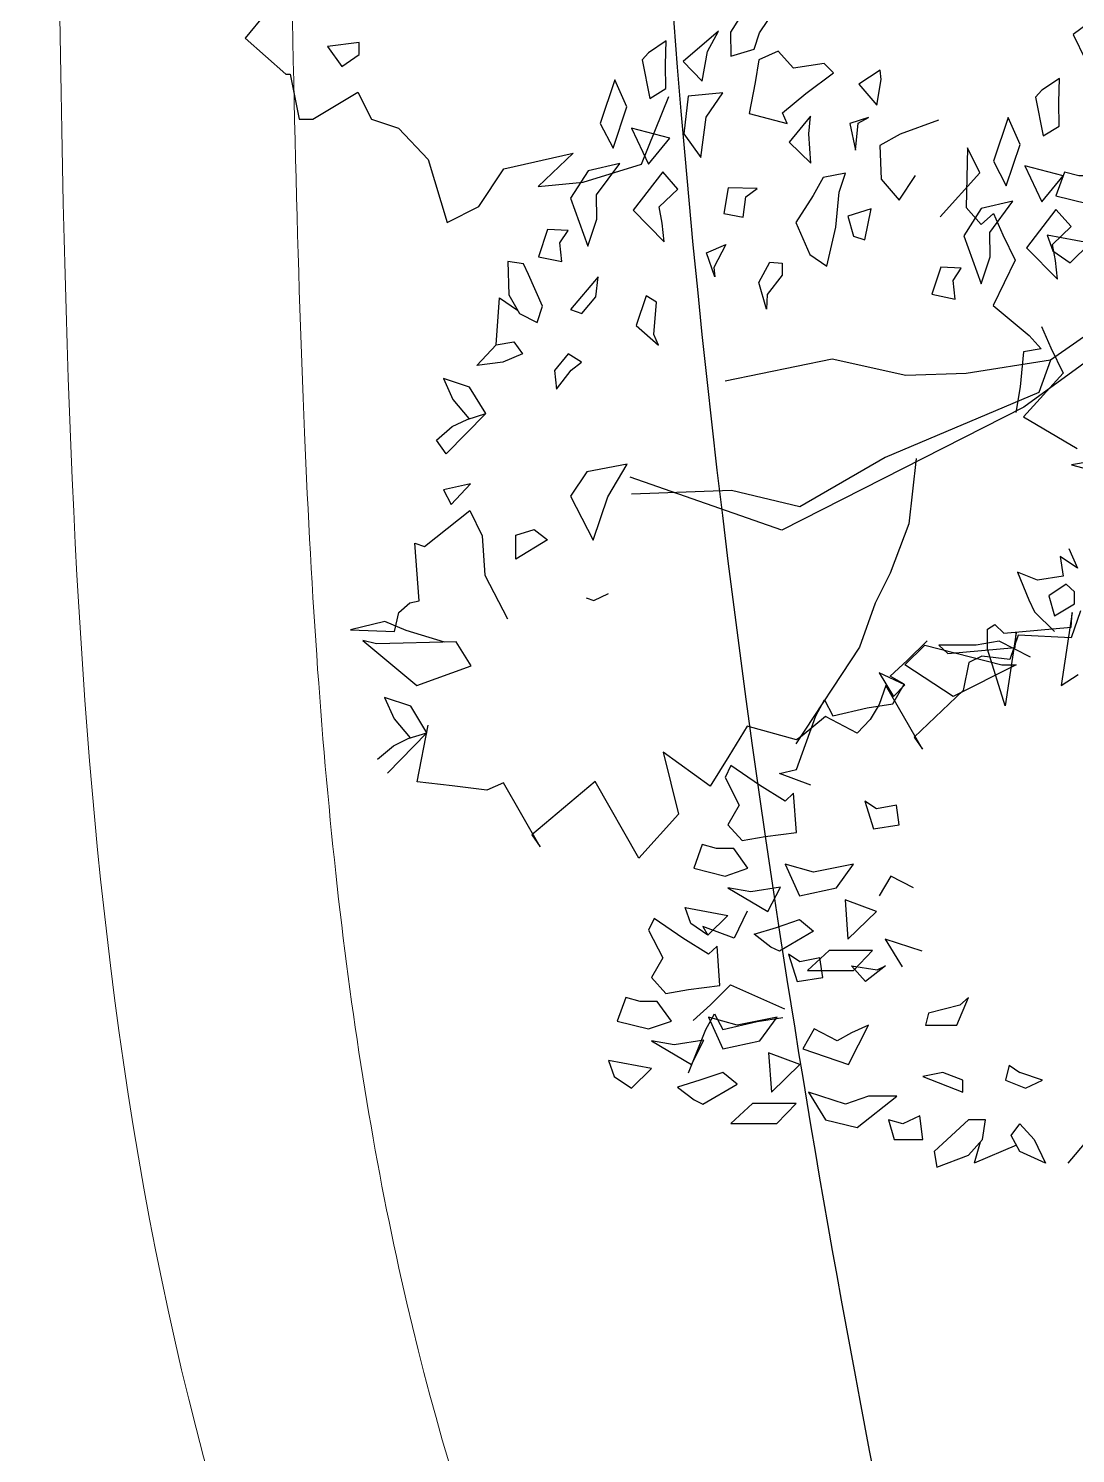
# Model space of a CAD drawing. Header units: metres. Extents: x 10 to 239, y 2 to 253.
# Drawn here: x 75.72 to 80.18, y 124.46 to 130.54 of the extents above; entities that cross this region are included whole.
import ezdxf

# ---------------------------------------------------------------- set-up
doc = ezdxf.new("R2010")
doc.units = ezdxf.units.M
doc.header["$MEASUREMENT"] = 0
doc.layers.add('1', color=7, linetype='Continuous')
doc.layers.add('cot200', color=9, linetype='Continuous')
doc.layers.add('barrera', color=7, linetype='Continuous', lineweight=0, true_color=0x9dbb63)
doc.layers.add('bloques ARBOLES', color=7, linetype='Continuous', true_color=0xb8d897)

# ---------------------------------------------------------------- blocks, each defined once
blk = doc.blocks.new('ARBOL22')
for points in [[(-2.1403, 0.4452), (-2.2254, 0.3413), (-2.1403, 0.2657), (-2.1308, 0.2657), (-2.1119, 0.1713), (-2.0836, 0.1713), (-1.9891, 0.2279), (-1.9607, 0.1713), (-1.904, 0.1524), (-1.8413, 0.0868), (-1.8016, -0.0454), (-1.7355, -0.0123), (-1.6826, 0.067), (-1.5372, 0.1), (-1.611, 0.0296), (-1.5165, 0.039), (-1.3937, 0.0768), (-1.337, 0.2185)], [(-0.7711, 0.1694), (-0.8511, 0.1394), (-0.8939, 0.1159), (-0.8913, 0.0456), (-0.8538, 0.0013), (-0.819, 0.0529)], [(-0.7674, -0.0338), (-0.684, 0.0583), (-0.7099, 0.1113), (-0.7128, -0.0143), (-0.6812, -0.0501), (-0.6559, -0.027), (-0.636, -0.0716), (-0.61, -0.1246), (-0.656, -0.22), (-0.5811, -0.283), (-0.5555, -0.3106), (-0.5926, -0.3171), (-0.5997, -0.3904), (-0.6091, -0.4443)], [(-1.6986, -0.3025), (-1.6916, -0.2037), (-1.6541, -0.2296)], [(-0.3497, -0.2135), (-0.3706, -0.2193), (-0.5363, -0.3345), (-0.5603, -0.4025), (-0.8832, -0.5386), (-1.0617, -0.6423), (-1.205, -0.6077), (-1.4148, -0.6158)], [(-0.5551, -0.2641), (-0.5351, -0.3087), (-0.5092, -0.3617), (-0.5926, -0.4537), (-0.4803, -0.5201)], [(-0.4546, -0.5477), (-0.4917, -0.5541), (-0.4445, -0.5667)], [(-0.4734, -0.8604), (-0.4925, -0.9173), (-0.6041, -0.9112), (-0.6213, -0.9624), (-0.68, -0.9552), (-0.7071, -0.9687), (-0.7193, -1.0275), (-0.8221, -1.1255), (-0.8043, -1.1506), (-0.8817, -1.017), (-0.8951, -1.0568), (-0.9143, -1.0882), (-0.9415, -1.117), (-1.0083, -1.082), (-1.057, -1.1225), (-1.0686, -1.1313), (-1.1726, -1.1026), (-1.2111, -1.1654), (-1.2498, -1.2283), (-1.3483, -1.1572), (-1.3165, -1.287), (-1.3999, -1.379), (-1.491, -1.2187), (-1.6242, -1.3301), (-1.6064, -1.3552), (-1.6838, -1.2216), (-1.7184, -1.2364), (-1.7915, -1.2279), (-1.8649, -1.2192), (-1.8417, -1.1)], [(-0.3553, -0.2607), (-0.5919, -0.433), (-1.0999, -0.6914), (-1.4181, -0.5798)], [(-0.5363, -0.3345), (-0.7129, -0.3623), (-0.8393, -0.3665), (-0.9941, -0.3327), (-1.2186, -0.3785)], [(-1.7208, -0.4467), (-1.8036, -0.5311), (-1.8243, -0.5023), (-1.791, -0.4736), (-1.7598, -0.4588), (-1.7208, -0.4467), (-1.7546, -0.391), (-1.8095, -0.3726), (-1.7896, -0.4171), (-1.7559, -0.457)], [(-0.8176, -0.541), (-0.8334, -0.6781), (-0.8722, -0.7816), (-0.9038, -0.844), (-0.9365, -0.9367), (-1.0706, -1.1395)], [(-1.8073, -0.9263), (-1.8876, -0.9015), (-1.9325, -0.8825), (-2.0041, -0.9), (-1.9124, -0.9039), (-1.9031, -0.8636), (-1.88, -0.8434), (-1.8605, -0.8395), (-1.8696, -0.7184), (-1.8495, -0.7256), (-1.7543, -0.6502), (-1.7285, -0.7032), (-1.7228, -0.7854), (-1.6751, -0.8774)], [(-0.4976, -0.7297), (-0.4796, -0.7711), (-0.5155, -0.7462), (-0.5096, -0.7877), (-0.5634, -0.796), (-0.6053, -0.7795), (-0.5814, -0.8375), (-0.5694, -0.8622), (-0.5275, -0.9037)], [(-1.51, -0.8334), (-1.4942, -0.8387), (-1.4632, -0.8239)], [(-0.5781, -0.9573), (-0.644, -0.9242), (-0.6919, -0.9326), (-0.7702, -0.9321), (-0.7516, -0.9498), (-0.6101, -0.9375), (-0.6083, -0.9068), (-0.6314, -1.0595), (-0.6683, -0.9405), (-0.6683, -0.8992), (-0.6525, -0.8894), (-0.6339, -0.907), (-0.4924, -0.8947), (-0.4906, -0.864), (-0.5137, -1.0167), (-0.4783, -0.994)], [(-1.0389, -1.2264), (-1.1048, -1.2016), (-1.0689, -1.1932), (-1.0283, -1.0804), (-1.0104, -1.0473), (-0.9924, -1.0804), (-0.9206, -1.0638), (-0.8666, -1.0556), (-0.8427, -1.0142), (-0.8727, -0.9976), (-0.8368, -0.9645), (-0.7948, -0.923)], [(-1.927, -1.2008), (-1.8443, -1.1164), (-1.8781, -1.0607), (-1.933, -1.0422), (-1.9131, -1.0868), (-1.8794, -1.1266)], [(-1.9478, -1.1719), (-1.9145, -1.1433), (-1.8833, -1.1285), (-1.8443, -1.1164)], [(-0.8233, -1.4417), (-0.8712, -1.4168), (-0.8952, -1.4583)], [(-1.172, -1.4903), (-1.1994, -1.5473), (-1.2653, -1.5224), (-1.2546, -1.541), (-1.2905, -1.5163), (-1.3024, -1.483), (-1.2126, -1.4997), (-1.2546, -1.541)], [(-0.8053, -1.5743), (-0.8832, -1.5494), (-0.8473, -1.6074)], [(-1.2854, -1.72), (-1.2495, -1.6869), (-1.2075, -1.6454), (-1.0937, -1.6951)], [(-1.2951, -1.8298), (-1.2591, -1.7387), (-1.2412, -1.7056)], [(-1.2412, -1.7056), (-1.2232, -1.7387)], [(-1.2232, -1.7387), (-1.1514, -1.722)], [(-1.1514, -1.722), (-1.0974, -1.7138)], [(-0.6227, -1.8134), (-0.6305, -1.8454)], [(-0.6227, -1.8134), (-0.6005, -1.8288)], [(-0.6305, -1.8454), (-0.5885, -1.8619)], [(-0.5526, -1.8454), (-0.6005, -1.8288)], [(-0.5885, -1.8619), (-0.5526, -1.8454)], [(-0.6185, -1.9614), (-0.6005, -1.9365)], [(-0.6005, -1.9365), (-0.5705, -1.9696)], [(-0.6005, -1.9945), (-0.6185, -1.9614)], [(-0.5705, -1.9696), (-0.5466, -2.0193)], [(-0.4987, -2.0193), (-0.4567, -1.9696)], [(-0.6837, -1.9755), (-0.6964, -2.0193)], [(-0.6076, -1.9814), (-0.6964, -2.0193)], [(-0.5466, -2.0193), (-0.6005, -1.9945)]]:
    blk.add_lwpolyline(points)
for points in [[(-1.1579, 0.3183), (-1.1465, 0.3523), (-1.1291, 0.3781), (-1.1706, 0.411), (-1.2072, 0.3538), (-1.2068, 0.3031)], [(-0.4886, 0.3487), (-0.4627, 0.2957), (-0.4184, 0.3755), (-0.4537, 0.3749)], [(-1.9866, 0.3318), (-2.0525, 0.3235), (-2.0225, 0.282), (-1.9866, 0.3069)], [(-1.3423, 0.3353), (-1.379, 0.3105), (-1.3927, 0.296), (-1.3762, 0.2148), (-1.3431, 0.2352), (-1.3436, 0.286)], [(-1.3065, 0.2925), (-1.2665, 0.2512), (-1.2557, 0.3133), (-1.2326, 0.3561)], [(-1.1685, 0.1828), (-1.0881, 0.1622), (-1.0981, 0.1846), (-1.0496, 0.2251), (-0.9911, 0.2687), (-1.0109, 0.2878), (-1.0754, 0.278), (-1.107, 0.3138), (-1.148, 0.296), (-1.1553, 0.2479)], [(-0.8933, 0.2737), (-0.9381, 0.2444), (-0.9005, 0.2002), (-0.8913, 0.2541)], [(-1.4245, 0.1967), (-1.4499, 0.2534), (-1.4807, 0.1619), (-1.4536, 0.1101)], [(-0.5175, 0.2564), (-0.5541, 0.2317), (-0.5678, 0.2172), (-0.5514, 0.1359), (-0.5182, 0.1564), (-0.5187, 0.2071)], [(-1.2236, 0.2267), (-1.2961, 0.2195), (-1.3051, 0.1403), (-1.2694, 0.0904), (-1.2585, 0.1752)], [(-1.4149, 0.152), (-1.379, 0.0767), (-1.3344, 0.1312)], [(-1.0428, 0.1406), (-1.0394, 0.1773), (-1.0839, 0.1228), (-1.0386, 0.0787)], [(-0.957, 0.1623), (-0.945, 0.106), (-0.9393, 0.1628), (-0.918, 0.1746)], [(-0.6251, 0.1746), (-0.6558, 0.0831), (-0.6288, 0.0313), (-0.5996, 0.1179)], [(-1.5061, 0.0626), (-1.5427, 0.0054), (-1.5066, -0.0952), (-1.4876, -0.0385), (-1.4881, 0.0122), (-1.4397, 0.0781)], [(-1.4114, -0.0198), (-1.3463, -0.086), (-1.3504, -0.0467), (-1.3567, -0.013), (-1.3178, 0.0245), (-1.3495, 0.0605)], [(-0.59, 0.0731), (-0.5542, -0.0022), (-0.5096, 0.0524)], [(-0.5249, 0.0105), (-0.459, -0.006), (-0.411, 0.0105), (-0.441, 0.052), (-0.4769, 0.052), (-0.5069, 0.0602)], [(-1.0126, 0.0485), (-1.034, 0.0113), (-1.0706, -0.0459), (-1.0407, -0.1127), (-1.0052, -0.1374), (-0.9863, -0.0553), (-0.9792, 0.0181), (-0.9659, 0.0579)], [(-1.1748, 0.0081), (-1.1515, 0.0256), (-1.2122, 0.0269), (-1.2214, -0.0268), (-1.1804, -0.0344)], [(-0.9255, -0.082), (-0.9123, -0.0169), (-0.9612, -0.0321), (-0.949, -0.0741)], [(-0.6812, -0.0163), (-0.7178, -0.0735), (-0.6818, -0.174), (-0.6627, -0.1174), (-0.6632, -0.0666), (-0.6148, -0.0007)], [(-0.5256, -0.1256), (-0.5318, -0.0918), (-0.493, -0.0543), (-0.5247, -0.0183), (-0.5866, -0.0986), (-0.5214, -0.1648)], [(-1.5654, -0.0881), (-1.548, -0.0623), (-1.5911, -0.0606), (-1.6102, -0.1174), (-1.5611, -0.1275)], [(-0.5309, -0.1054), (-0.495, -0.1302), (-0.453, -0.0888), (-0.5428, -0.0722)], [(-1.2421, -0.14), (-1.24, -0.1596), (-1.258, -0.1092), (-1.2171, -0.0915)], [(-1.6313, -0.1544), (-1.6413, -0.1321), (-1.6746, -0.1272), (-1.672, -0.1976), (-1.6502, -0.2365), (-1.6129, -0.2555), (-1.6015, -0.2213)], [(-1.0992, -0.1311), (-1.099, -0.1564), (-1.1301, -0.1965), (-1.1317, -0.2276), (-1.1478, -0.1716), (-1.1247, -0.1288)], [(-0.7662, -0.1394), (-0.7853, -0.1962), (-0.7362, -0.2063), (-0.7405, -0.167), (-0.7232, -0.1412)], [(-1.5427, -0.2285), (-1.5191, -0.2364), (-1.49, -0.2019), (-1.4846, -0.1596)], [(-1.3844, -0.1995), (-1.4054, -0.262), (-1.358, -0.3031), (-1.3679, -0.2808), (-1.3627, -0.2131)], [(-1.7393, -0.3456), (-1.6986, -0.3025), (-1.6615, -0.296), (-1.6436, -0.3209), (-1.6846, -0.3388)], [(-1.5477, -0.3215), (-1.5767, -0.3561), (-1.5725, -0.3954), (-1.5415, -0.3552), (-1.5199, -0.339)], [(-1.5431, -0.62), (-1.4954, -0.712), (-1.4649, -0.6211), (-1.4243, -0.5526), (-1.5084, -0.5686)], [(-1.7935, -0.637), (-1.7529, -0.5938), (-1.8094, -0.6065)], [(-1.5913, -0.7114), (-1.6575, -0.7522), (-1.6579, -0.7015), (-1.6189, -0.6894)], [(-0.5035, -0.8042), (-0.5394, -0.8291), (-0.5275, -0.8706), (-0.4855, -0.8457), (-0.4855, -0.8208)], [(-1.9786, -0.9229), (-1.8651, -1.0171), (-1.7511, -0.9755), (-1.7827, -0.9257), (-1.9496, -0.9296)], [(-0.6379, -0.9739), (-0.6081, -0.9739), (-0.7399, -1.0401), (-0.8417, -0.9739), (-0.7997, -0.9326)], [(-0.8417, -1.0153), (-0.8955, -0.9906), (-0.8655, -1.0401)], [(-1.1888, -1.2678), (-1.2126, -1.3091), (-1.1827, -1.3424), (-1.1347, -1.334), (-1.0689, -1.3257), (-1.0749, -1.2429), (-1.0929, -1.2595), (-1.1468, -1.2264), (-1.2067, -1.1849), (-1.2186, -1.2098)], [(-0.8592, -1.2678), (-0.9012, -1.276), (-0.9252, -1.2595), (-0.9071, -1.3175), (-0.8532, -1.3091)], [(-1.2665, -1.3506), (-1.2845, -1.4004), (-1.2186, -1.4168), (-1.1706, -1.4004), (-1.2006, -1.3588), (-1.2365, -1.3588)], [(-0.985, -1.4417), (-0.9491, -1.392), (-1.0329, -1.4086), (-1.0929, -1.392), (-1.0629, -1.4583)], [(-1.1025, -1.4404), (-1.1647, -1.4499), (-1.2126, -1.4417), (-1.1288, -1.4914)], [(-0.9611, -1.5494), (-0.9012, -1.4914), (-0.9671, -1.4666)], [(-1.3791, -1.5306), (-1.3493, -1.5886), (-1.3731, -1.63), (-1.3432, -1.6632), (-1.2952, -1.6548), (-1.2294, -1.6466), (-1.2355, -1.5637), (-1.2534, -1.5804), (-1.3073, -1.5473), (-1.3672, -1.5058)], [(-1.0329, -1.5328), (-1.1048, -1.5743), (-1.1229, -1.5659), (-1.158, -1.539), (-1.1109, -1.5245), (-1.0629, -1.5079)], [(-1.0857, -1.5804), (-1.0676, -1.6384), (-1.0138, -1.63), (-1.0197, -1.5886), (-1.0617, -1.5969)], [(-0.9496, -1.615), (-0.9091, -1.5728), (-1.0005, -1.5728), (-1.0461, -1.615)], [(-0.8999, -1.6135), (-0.882, -1.6053), (-0.924, -1.6384), (-0.9538, -1.6053)], [(-1.445, -1.7212), (-1.3791, -1.7377), (-1.3311, -1.7212), (-1.3611, -1.6797), (-1.397, -1.6797), (-1.427, -1.6715)], [(-0.7982, -1.7294), (-0.7323, -1.7294), (-0.7084, -1.6715), (-0.7263, -1.6879), (-0.7922, -1.7046)], [(-1.2234, -1.7792), (-1.1455, -1.7626), (-1.1096, -1.7128), (-1.1935, -1.7294), (-1.2534, -1.7128)], [(-0.9599, -1.8123), (-0.9179, -1.7294), (-0.9538, -1.7459), (-0.9838, -1.7626), (-1.0317, -1.7377), (-1.0558, -1.7792)], [(-1.2893, -1.8123), (-1.263, -1.7612), (-1.3252, -1.7708), (-1.3731, -1.7626)], [(-1.1216, -1.8703), (-1.0617, -1.8123), (-1.1276, -1.7874)], [(-1.4511, -1.8372), (-1.4152, -1.8619), (-1.3731, -1.8205), (-1.4629, -1.8039)], [(-1.2834, -1.8867), (-1.2653, -1.8951), (-1.1935, -1.8536), (-1.2234, -1.8288), (-1.2714, -1.8454), (-1.3185, -1.8599)], [(-0.7202, -1.8703), (-0.7202, -1.8454), (-0.7622, -1.8288), (-0.8041, -1.8372)], [(-1.0437, -1.8703), (-1.0078, -1.9282), (-0.9419, -1.9447), (-0.8581, -1.8785), (-0.9179, -1.8785), (-0.9658, -1.8951)], [(-1.1101, -1.9358), (-1.0696, -1.8937), (-1.161, -1.8937), (-1.2066, -1.9358)], [(-0.8461, -1.9365), (-0.8761, -1.9282), (-0.864, -1.9696), (-0.8041, -1.9696), (-0.8102, -1.9198)], [(-0.7743, -2.0276), (-0.7084, -2.0027), (-0.6784, -1.9696), (-0.6723, -1.9282), (-0.7084, -1.9282), (-0.7622, -1.9778), (-0.7802, -1.9945)]]:
    blk.add_lwpolyline(points, close=True)
blk = doc.blocks.new('asddsd')
at = {"layer": 'bloques ARBOLES', "xscale": 2.033276188942182, "yscale": 2.033276188942182, "zscale": 2.033276188942182}
blk.add_blockref('ARBOL22', (62.7788, 46.0015), dxfattribs=at)

msp = doc.modelspace()

# ---------------------------------------------------------------- linework, layer by layer
at = {"layer": 'barrera'}
for points, knots in [([(75.73942, 138.0295), (75.90592, 132.24856), (75.56894, 125.59934), (78.41125, 118.95323), (87.62299, 118.78101), (90.20739, 116.57328), (88.83191, 114.43831)], [0, 0, 0, 0, 0.8755826, 1.8755826, 2.8755826, 3.8755826, 3.8755826, 3.8755826, 3.8755826]), ([(90.10427, 117.22722), (90.10054, 117.23431), (90.09678, 117.24137), (89.93855, 117.5353), (89.73541, 117.78368), (89.27878, 118.20756), (89.02506, 118.38479), (88.48436, 118.69224), (88.19676, 118.8226), (87.20305, 119.19889), (86.43212, 119.37331), (84.84876, 119.66158), (84.03139, 119.77894), (82.45549, 120.06365), (81.69779, 120.23168), (80.66832, 120.58795), (80.33, 120.73415), (79.68813, 121.09274), (79.38702, 121.31764), (78.8384, 121.84466), (78.59273, 122.14611), (77.90446, 123.21403), (77.55097, 124.12748), (77.19274, 125.72824), (77.10216, 126.28864), (76.96957, 127.47861), (76.9266, 128.11351), (76.82933, 130.39042), (76.8268, 132.31045), (76.7317, 135.83918), (76.69679, 136.88129), (76.64589, 138.0295)], [5.0005813, 5.0005813, 5.0005813, 5.0005813, 5.0039387, 5.0039387, 5.1407367, 5.1407367, 5.2775346, 5.2775346, 5.4143326, 5.4143326, 5.7278842, 5.7278842, 6.0414357, 6.0414357, 6.3549873, 6.3549873, 6.5302849, 6.5302849, 6.7323037, 6.7323037, 6.9343224, 6.9343224, 7.3625573, 7.3625573, 7.5707002, 7.5707002, 7.7788431, 7.7788431, 8.242433, 8.242433, 8.4137974, 8.4137974, 8.4137974, 8.4137974])]:
    msp.add_open_spline(points, degree=3, knots=knots, dxfattribs=at)
at = {"layer": 'cot200'}
for points, knots in [([(78.61761, 138.0295), (78.16799, 134.62193), (78.27848, 130.77534), (78.95391, 126.48592), (79.65417, 122.03885), (80.96166, 117.11582), (82.63703, 112.2085)], [-0.20803782, -0.20803782, -0.20803782, -0.20803782, 0.12481492, 0.12481492, 0.12481492, 0.46990064, 0.46990064, 0.46990064, 0.46990064]), ([(76.63909, 112.17562), (75.6088, 116.12201), (74.76272, 120.10381), (74.10004, 124.18247), (73.97584, 124.94688), (73.85808, 125.7147), (73.8991, 126.48592)], [1.37286054, 1.37286054, 1.37286054, 1.37286054, 1.5802801, 1.5802801, 1.5802801, 1.61915444, 1.61915444, 1.61915444, 1.61915444])]:
    msp.add_open_spline(points, degree=3, knots=knots, dxfattribs=at)

# ---------------------------------------------------------------- block references
at = {"layer": '1', "lineweight": 0}
msp.add_blockref('asddsd', (18.38943, 83.80593), dxfattribs=at)

doc.saveas('drawing.dxf')
